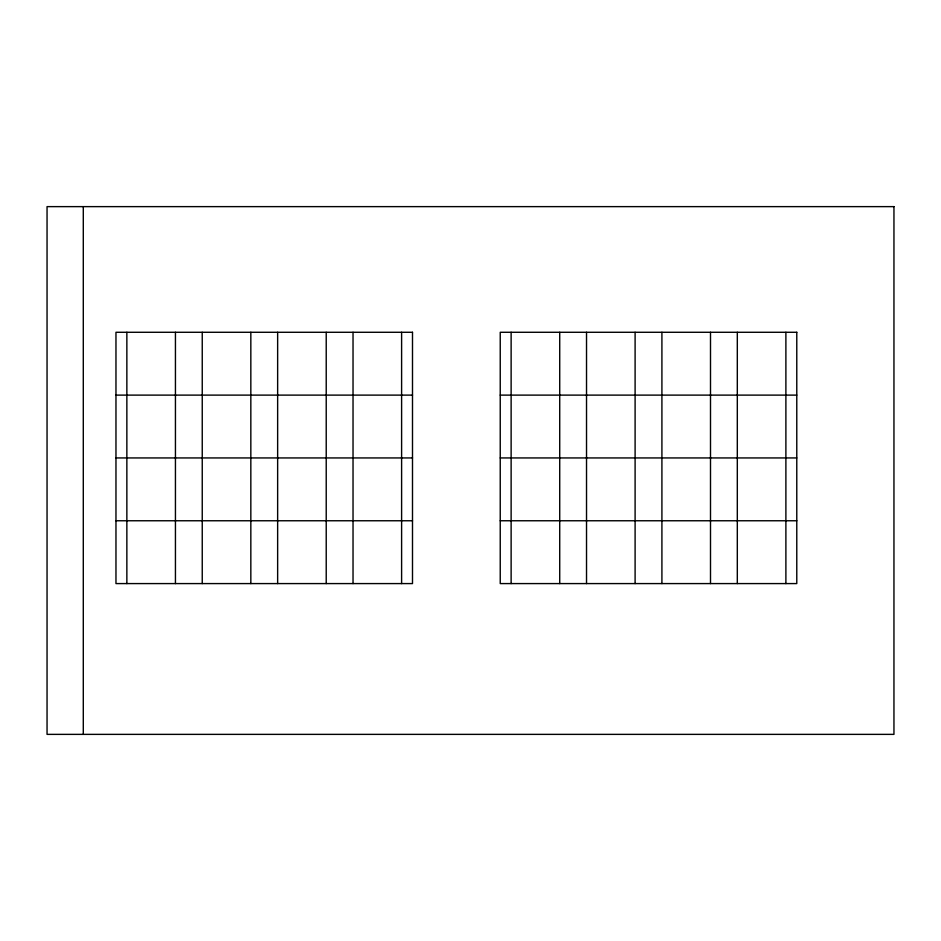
<?xml version="1.0" encoding="UTF-8"?>
<svg xmlns="http://www.w3.org/2000/svg" width="941" height="941" viewBox="0 0 941 941"><rect width="100%" height="100%" fill="white"/><g stroke="black" fill="none" stroke-linecap="round" stroke-linejoin="round"><path stroke-width="1.41" d="M115.966 395.114L412.499 395.114M500.236 395.114L796.78 395.114M115.966 457.938L412.499 457.938M500.236 457.938L796.78 457.938M115.966 520.761L412.499 520.761M500.236 520.761L796.78 520.761M785.888 332.279L785.888 583.585M737.309 332.279L737.309 583.585M710.502 332.279L710.502 583.585M661.911 332.279L661.911 583.585M635.104 332.279L635.104 583.585M586.525 332.279L586.525 583.585M559.719 332.279L559.719 583.585M511.128 332.279L511.128 583.585M401.607 332.279L401.607 583.585M353.028 332.279L353.028 583.585M326.221 332.279L326.221 583.585M277.642 332.279L277.642 583.585M250.835 332.279L250.835 583.585M202.244 332.279L202.244 583.585M175.438 332.279L175.438 583.585M126.859 332.279L126.859 583.585M83.29 206.632L83.29 734.368M893.95 206.632L47.05 206.632L47.05 734.368L893.95 734.368L893.95 206.632M412.499 332.279L115.966 332.279L115.966 583.585L412.499 583.585L412.499 332.279M796.78 332.279L500.236 332.279L500.236 583.585L796.78 583.585L796.78 332.279"/></g></svg>
